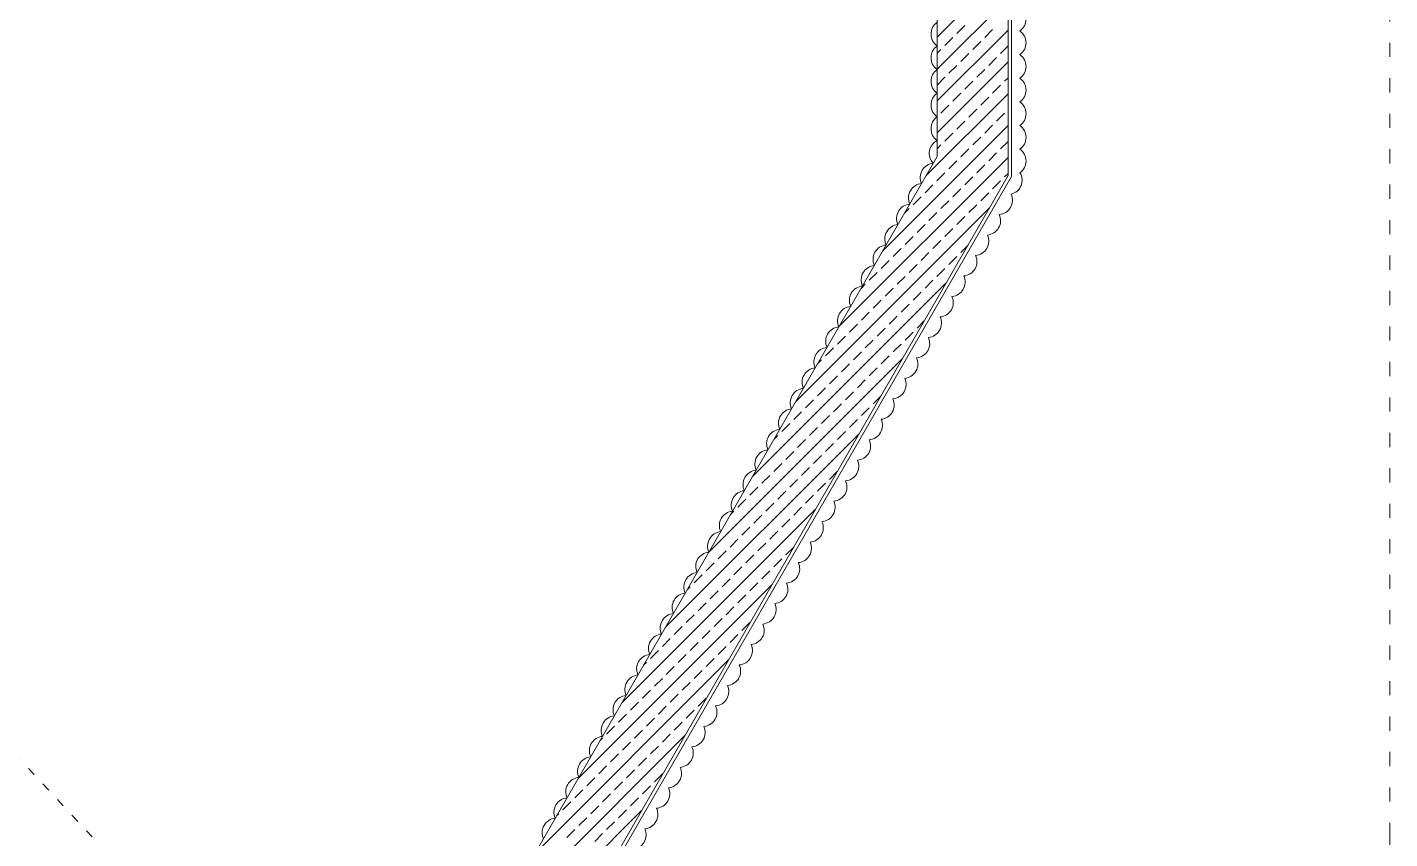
# Model space of a CAD drawing. Header units: millimetres. Extents: x 1780 to 154263, y -7240 to 17216.
# Drawn here: x 143228 to 143805, y 3932 to 4276 of the extents above; entities that cross this region are included whole.
import ezdxf

# ---------------------------------------------------------------- set-up
doc = ezdxf.new("R2010")
doc.units = ezdxf.units.MM
doc.linetypes.add('ACAD_ISO03W100', pattern=[30, 12, -18])
for name, color, linetype, lineweight in [('2d_SX_gruba przekroje', 90, 'Continuous', 20), ('2d_SX_instalacje szkic - wentylacja wywiew', 14, 'Continuous', 5), ('2d_SX_szraf', 251, 'Continuous', 0), ('2d_SX_warstwy', 181, 'Continuous', 9), ('2d_SX_widok', 10, 'Continuous', 9)]:
    doc.layers.add(name, color=color, linetype=linetype, lineweight=lineweight)
doc.layers.add('2d_SX_rewizja 18 września', color=210, linetype='Continuous')
doc.layers.add('2d_SX_zmiany względem PnB', color=7, linetype='Continuous', lineweight=15, true_color=0x0f4bff)

# ---------------------------------------------------------------- blocks, each defined once
blk = doc.blocks.new('PDKLD B2')
at = {"layer": '2d_SX_gruba przekroje', "color": 8}
for p, q in [((109079.88, -12235.36), (109079.88, -11884.09)), ((109048.38, -11890.09), (109048.38, -12226.92)), ((109048.38, -12226.92), (108831.77, -12602.1)), ((108871.61, -12596.08), (109079.88, -12235.36))]:
    blk.add_line(p, q, dxfattribs=at)
at = {"layer": '2d_SX_instalacje szkic - wentylacja wywiew', "color": 8, "linetype": 'ACAD_ISO03W100', "ltscale": 0.3}
blk.add_line((108283.63, -12077.34), (108757.38, -12586.09), dxfattribs=at)
at = {"layer": '2d_SX_szraf', "color": 8, "linetype": 'Continuous'}
for p, q in [((109048.38, -12176.42), (109078.38, -12146.42)), ((109048.38, -12189.89), (109078.38, -12159.89)), ((109048.38, -12203.36), (109078.38, -12173.36)), ((109056.7, -12174.84), (109060.06, -12171.47)), ((109068.48, -12176.52), (109071.85, -12173.15)), ((109051.65, -12179.89), (109055.01, -12176.52)), ((109063.43, -12181.57), (109066.8, -12178.2)), ((109075.22, -12183.25), (109078.38, -12180.1)), ((109048.38, -12183.16), (109049.96, -12181.57)), ((109048.38, -12216.83), (109078.38, -12186.83)), ((109058.38, -12186.62), (109061.75, -12183.25)), ((109070.17, -12188.31), (109073.53, -12184.94)), ((109053.33, -12191.67), (109056.7, -12188.31)), ((109065.12, -12193.36), (109068.48, -12189.99)), ((109048.38, -12196.63), (109051.65, -12193.36)), ((109060.06, -12198.41), (109063.43, -12195.04)), ((109071.85, -12200.09), (109075.22, -12196.72)), ((109076.9, -12195.04), (109078.38, -12193.57)), ((109043.75, -12234.93), (109078.38, -12200.3)), ((109055.01, -12203.46), (109058.38, -12200.09)), ((109066.8, -12205.14), (109070.17, -12201.78)), ((109049.96, -12208.51), (109053.33, -12205.14)), ((109061.75, -12210.19), (109065.12, -12206.83)), ((109073.53, -12211.88), (109076.9, -12208.51)), ((109025.35, -12266.8), (109078.38, -12213.77)), ((109056.7, -12215.25), (109060.06, -12211.88)), ((109068.48, -12216.93), (109071.85, -12213.56)), ((109051.65, -12220.3), (109055.01, -12216.93)), ((109063.43, -12221.98), (109066.8, -12218.61)), ((109075.22, -12223.67), (109078.38, -12220.51)), ((109006.95, -12298.67), (109078.38, -12227.24)), ((109048.38, -12223.57), (109049.96, -12221.98)), ((109058.38, -12227.03), (109061.75, -12223.67)), ((109070.17, -12228.72), (109073.53, -12225.35)), ((109053.33, -12232.08), (109056.7, -12228.72)), ((109065.12, -12233.77), (109068.48, -12230.4)), ((109043.23, -12242.19), (109046.59, -12238.82)), ((109048.28, -12237.14), (109051.65, -12233.77)), ((109060.06, -12238.82), (109063.43, -12235.45)), ((109071.85, -12240.5), (109075.22, -12237.14)), ((109076.9, -12235.45), (109078.38, -12233.98)), ((109038.17, -12247.24), (109041.54, -12243.87)), ((109055.01, -12243.87), (109058.38, -12240.5)), ((109066.8, -12245.55), (109070.17, -12242.19)), ((108988.55, -12330.54), (109070.51, -12248.58)), ((109034.55, -12250.86), (109036.49, -12248.92)), ((109044.91, -12253.97), (109048.28, -12250.61)), ((109049.96, -12248.92), (109053.33, -12245.55)), ((109061.75, -12250.61), (109065.12, -12247.24)), ((109039.86, -12259.03), (109043.23, -12255.66)), ((109056.7, -12255.66), (109060.06, -12252.29)), ((109034.81, -12264.08), (109038.17, -12260.71)), ((109051.65, -12260.71), (109055.01, -12257.34)), ((109029.76, -12269.13), (109033.12, -12265.76)), ((109041.54, -12270.81), (109044.91, -12267.44)), ((109046.59, -12265.76), (109049.96, -12262.39)), ((109058.38, -12267.44), (109061.31, -12264.51)), ((109024.7, -12274.18), (109028.07, -12270.81)), ((109036.49, -12275.86), (109039.86, -12272.5)), ((109053.33, -12272.5), (109056.7, -12269.13)), ((109019.65, -12279.23), (109023.02, -12275.86)), ((109031.44, -12280.91), (109034.81, -12277.55)), ((109043.23, -12282.6), (109046.59, -12279.23)), ((109048.28, -12277.55), (109051.65, -12274.18)), ((108970.15, -12362.41), (109052.11, -12280.45)), ((109016.15, -12282.73), (109017.97, -12280.91)), ((109026.39, -12285.97), (109029.76, -12282.6)), ((109038.17, -12287.65), (109041.54, -12284.28)), ((109021.34, -12291.02), (109024.7, -12287.65)), ((109033.12, -12292.7), (109036.49, -12289.33)), ((109016.29, -12296.07), (109019.65, -12292.7)), ((109028.07, -12297.75), (109031.44, -12294.38)), ((109039.86, -12299.44), (109042.91, -12296.39)), ((109011.23, -12301.12), (109014.6, -12297.75)), ((109023.02, -12302.8), (109026.39, -12299.44)), ((109034.81, -12304.49), (109038.17, -12301.12)), ((109001.13, -12311.22), (109004.5, -12307.86)), ((109006.18, -12306.17), (109009.55, -12302.8)), ((109017.97, -12307.86), (109021.34, -12304.49)), ((109029.76, -12309.54), (109033.12, -12306.17)), ((108951.75, -12394.28), (109033.71, -12312.32)), ((108997.75, -12314.61), (108999.45, -12312.91)), ((109012.92, -12312.91), (109016.29, -12309.54)), ((109024.7, -12314.59), (109028.07, -12311.22)), ((109002.82, -12323.01), (109006.18, -12319.64)), ((109007.87, -12317.96), (109011.23, -12314.59)), ((109019.65, -12319.64), (109023.02, -12316.27)), ((108997.76, -12328.06), (109001.13, -12324.69)), ((109014.6, -12324.69), (109017.97, -12321.33)), ((108992.71, -12333.11), (108996.08, -12329.74)), ((109009.55, -12329.74), (109012.92, -12326.38)), ((109021.34, -12331.43), (109024.51, -12328.26)), ((108987.66, -12338.16), (108991.03, -12334.8)), ((108999.45, -12339.85), (109002.82, -12336.48)), ((109004.5, -12334.8), (109007.87, -12331.43)), ((109016.29, -12336.48), (109019.65, -12333.11)), ((108982.61, -12343.21), (108985.98, -12339.85)), ((108994.4, -12344.9), (108997.76, -12341.53)), ((109011.23, -12341.53), (109014.6, -12338.16)), ((108933.35, -12426.15), (109015.31, -12344.19)), ((108979.35, -12346.48), (108980.93, -12344.9)), ((108989.34, -12349.95), (108992.71, -12346.58)), ((109001.13, -12351.63), (109004.5, -12348.27)), ((109006.18, -12346.58), (109009.55, -12343.21)), ((108984.29, -12355), (108987.66, -12351.63)), ((108996.08, -12356.69), (108999.45, -12353.32)), ((108979.24, -12360.05), (108982.61, -12356.69)), ((108991.03, -12361.74), (108994.4, -12358.37)), ((109002.82, -12363.42), (109006.11, -12360.13)), ((108974.19, -12365.1), (108977.56, -12361.74)), ((108985.98, -12366.79), (108989.34, -12363.42)), ((108997.76, -12368.47), (109001.13, -12365.1)), ((108969.14, -12370.16), (108972.51, -12366.79)), ((108980.93, -12371.84), (108984.29, -12368.47)), ((108992.71, -12373.52), (108996.08, -12370.16)), ((108914.95, -12458.03), (108996.91, -12376.06)), ((108960.95, -12378.35), (108962.4, -12376.89)), ((108964.09, -12375.21), (108967.46, -12371.84)), ((108975.87, -12376.89), (108979.24, -12373.52)), ((108987.66, -12378.57), (108991.03, -12375.21)), ((108970.82, -12381.94), (108974.19, -12378.57)), ((108982.61, -12383.63), (108985.98, -12380.26)), ((108960.72, -12392.05), (108964.09, -12388.68)), ((108965.77, -12386.99), (108969.14, -12383.63)), ((108977.56, -12388.68), (108980.93, -12385.31)), ((108955.67, -12397.1), (108959.04, -12393.73)), ((108972.51, -12393.73), (108975.87, -12390.36)), ((108984.29, -12395.41), (108987.66, -12392.05)), ((108950.62, -12402.15), (108953.98, -12398.78)), ((108962.4, -12403.83), (108965.77, -12400.46)), ((108967.46, -12398.78), (108970.82, -12395.41)), ((108979.24, -12400.46), (108982.61, -12397.1)), ((108945.57, -12407.2), (108948.93, -12403.83)), ((108957.35, -12408.88), (108960.72, -12405.52)), ((108974.19, -12405.52), (108977.56, -12402.15)), ((108896.54, -12489.9), (108978.51, -12407.94)), ((108942.55, -12410.22), (108943.88, -12408.88)), ((108952.3, -12413.93), (108955.67, -12410.57)), ((108969.14, -12410.57), (108972.51, -12407.2)), ((108947.25, -12418.99), (108950.62, -12415.62)), ((108959.04, -12420.67), (108962.4, -12417.3)), ((108964.09, -12415.62), (108967.46, -12412.25)), ((108942.2, -12424.04), (108945.57, -12420.67)), ((108953.98, -12425.72), (108957.35, -12422.35)), ((108937.15, -12429.09), (108940.51, -12425.72)), ((108948.93, -12430.77), (108952.3, -12427.4)), ((108960.72, -12432.46), (108964.09, -12429.09)), ((108965.77, -12427.4), (108969.14, -12424.04)), ((108932.1, -12434.14), (108935.46, -12430.77)), ((108943.88, -12435.82), (108947.25, -12432.46)), ((108955.67, -12437.51), (108959.04, -12434.14)), ((108878.14, -12521.77), (108960.1, -12439.81)), ((108927.04, -12439.19), (108930.41, -12435.82)), ((108938.83, -12440.88), (108942.2, -12437.51)), ((108950.62, -12442.56), (108953.98, -12439.19)), ((108924.15, -12442.09), (108925.36, -12440.88)), ((108933.78, -12445.93), (108937.15, -12442.56)), ((108945.57, -12447.61), (108948.93, -12444.24)), ((108928.73, -12450.98), (108932.1, -12447.61)), ((108940.51, -12452.66), (108943.88, -12449.29)), ((108918.63, -12461.08), (108921.99, -12457.71)), ((108923.68, -12456.03), (108927.04, -12452.66)), ((108935.46, -12457.71), (108938.83, -12454.35)), ((108947.25, -12459.4), (108950.62, -12456.03)), ((108913.57, -12466.13), (108916.94, -12462.76)), ((108930.41, -12462.76), (108933.78, -12459.4)), ((108942.2, -12464.45), (108945.57, -12461.08)), ((108908.52, -12471.18), (108911.89, -12467.82)), ((108920.31, -12472.87), (108923.68, -12469.5)), ((108925.36, -12467.82), (108928.73, -12464.45)), ((108937.15, -12469.5), (108940.51, -12466.13)), ((108859.74, -12553.64), (108941.7, -12471.68)), ((108905.74, -12473.96), (108906.84, -12472.87)), ((108915.26, -12477.92), (108918.63, -12474.55)), ((108932.1, -12474.55), (108935.46, -12471.18)), ((108910.21, -12482.97), (108913.57, -12479.6)), ((108927.04, -12479.6), (108930.41, -12476.24)), ((108905.15, -12488.02), (108908.52, -12484.65)), ((108916.94, -12489.71), (108920.31, -12486.34)), ((108921.99, -12484.65), (108925.36, -12481.29)), ((108900.1, -12493.07), (108903.47, -12489.71)), ((108911.89, -12494.76), (108915.26, -12491.39)), ((108928.73, -12491.39), (108932.1, -12488.02)), ((108895.05, -12498.12), (108898.42, -12494.76)), ((108906.84, -12499.81), (108910.21, -12496.44)), ((108918.63, -12501.49), (108921.99, -12498.12)), ((108923.68, -12496.44), (108927.04, -12493.07)), ((108841.34, -12585.51), (108923.3, -12503.55)), ((108890, -12503.18), (108893.37, -12499.81)), ((108901.79, -12504.86), (108905.15, -12501.49)), ((108913.57, -12506.54), (108916.94, -12503.18)), ((108887.34, -12505.83), (108888.32, -12504.86)), ((108896.74, -12509.91), (108900.1, -12506.54)), ((108908.52, -12511.59), (108911.89, -12508.23)), ((108891.68, -12514.96), (108895.05, -12511.59)), ((108903.47, -12516.65), (108906.84, -12513.28))]:
    blk.add_line(p, q, dxfattribs=at)
at = {"layer": '2d_SX_warstwy', "color": 8}
for p, q in [((109048.38, -11890.09), (109048.38, -12226.92)), ((109078.38, -12234.95), (109078.38, -11890.09)), ((109048.38, -12226.92), (108833.52, -12599.07)), ((108868.14, -12599.09), (109078.38, -12234.95))]:
    blk.add_line(p, q, dxfattribs=at)
at = {"layer": '2d_SX_widok', "color": 8, "linetype": 'ACAD_ISO03W100', "ltscale": 0.5}
for p, q in [((109239.88, -12514.75), (109239.88, -11280.09)), ((109239.88, -12533.09), (109239.88, -12514.75))]:
    blk.add_line(p, q, dxfattribs=at)
at = {"layer": '2d_SX_zmiany względem PnB', "color": 8}
for centre, radius, start, end in [((109079.88, -12168.76), 6.1, 305, 55), ((109051.88, -12175.09), 6.1, 125, 235), ((109079.88, -12178.76), 6.1, 305, 55), ((109051.88, -12185.09), 6.1, 125, 235), ((109079.88, -12188.76), 6.1, 305, 55), ((109051.88, -12195.09), 6.1, 125, 235), ((109079.88, -12198.76), 6.1, 305, 55), ((109051.88, -12205.09), 6.1, 125, 235), ((109079.88, -12208.76), 6.1, 305, 55), ((109051.88, -12215.09), 6.1, 125, 235), ((109079.88, -12218.76), 6.1, 305, 55), ((109050.94, -12225.43), 5.92, 115.5978, 225.5978), ((109079.88, -12228.76), 6.1, 305, 55), ((109047.32, -12235.74), 6.1, 95, 205), ((109042.32, -12244.4), 6.1, 95, 205), ((109078.36, -12236.96), 5.95, 282.45995, 32.45995), ((109074.11, -12245.34), 6.1, 275, 25), ((109037.32, -12253.06), 6.1, 95, 205), ((109032.32, -12261.72), 6.1, 95, 205), ((109069.11, -12254), 6.1, 275, 25), ((109064.11, -12262.66), 6.1, 275, 25), ((109027.32, -12270.38), 6.1, 95, 205), ((109022.32, -12279.04), 6.1, 95, 205), ((109059.11, -12271.32), 6.1, 275, 25), ((109054.11, -12279.98), 6.1, 275, 25), ((109017.32, -12287.7), 6.1, 95, 205), ((109012.32, -12296.36), 6.1, 95, 205), ((109049.11, -12288.64), 6.1, 275, 25), ((109044.11, -12297.3), 6.1, 275, 25), ((109007.32, -12305.02), 6.1, 95, 205), ((109002.32, -12313.69), 6.1, 95, 205), ((109039.11, -12305.96), 6.1, 275, 25), ((109034.11, -12314.63), 6.1, 275, 25), ((108997.32, -12322.35), 6.1, 95, 205), ((108992.32, -12331.01), 6.1, 95, 205), ((109029.11, -12323.29), 6.1, 275, 25), ((109024.11, -12331.95), 6.1, 275, 25), ((108987.32, -12339.67), 6.1, 95, 205), ((108982.32, -12348.33), 6.1, 95, 205), ((109019.11, -12340.61), 6.1, 275, 25), ((109014.11, -12349.27), 6.1, 275, 25), ((108977.32, -12356.99), 6.1, 95, 205), ((108972.32, -12365.65), 6.1, 95, 205), ((109009.11, -12357.93), 6.1, 275, 25), ((109004.11, -12366.59), 6.1, 275, 25), ((108967.32, -12374.31), 6.1, 95, 205), ((108962.32, -12382.97), 6.1, 95, 205), ((108999.11, -12375.25), 6.1, 275, 25), ((108994.11, -12383.91), 6.1, 275, 25), ((108957.32, -12391.63), 6.1, 95, 205), ((108952.32, -12400.29), 6.1, 95, 205), ((108989.11, -12392.57), 6.1, 275, 25), ((108984.11, -12401.23), 6.1, 275, 25), ((108947.32, -12408.95), 6.1, 95, 205), ((108942.32, -12417.61), 6.1, 95, 205), ((108979.11, -12409.89), 6.1, 275, 25), ((108974.11, -12418.55), 6.1, 275, 25), ((108937.32, -12426.27), 6.1, 95, 205), ((108932.32, -12434.93), 6.1, 95, 205), ((108969.11, -12427.21), 6.1, 275, 25), ((108964.11, -12435.87), 6.1, 275, 25), ((108927.32, -12443.59), 6.1, 95, 205), ((108922.32, -12452.25), 6.1, 95, 205), ((108959.11, -12444.53), 6.1, 275, 25), ((108954.11, -12453.19), 6.1, 275, 25), ((108917.32, -12460.91), 6.1, 95, 205), ((108912.32, -12469.57), 6.1, 95, 205), ((108949.11, -12461.85), 6.1, 275, 25), ((108944.11, -12470.51), 6.1, 275, 25), ((108907.32, -12478.23), 6.1, 95, 205), ((108902.32, -12486.89), 6.1, 95, 205), ((108939.11, -12479.17), 6.1, 275, 25), ((108934.11, -12487.83), 6.1, 275, 25), ((108897.32, -12495.55), 6.1, 95, 205), ((108892.32, -12504.21), 6.1, 95, 205), ((108929.11, -12496.49), 6.1, 275, 25), ((108924.11, -12505.15), 6.1, 275, 25), ((108887.32, -12512.87), 6.1, 95, 205), ((108919.11, -12513.81), 6.1, 275, 25)]:
    blk.add_arc(centre, radius, start, end, dxfattribs=at)

msp = doc.modelspace()

# ---------------------------------------------------------------- block references
at = {"layer": '2d_SX_rewizja 18 września'}
msp.add_blockref('PDKLD B2', (34565.1, 16447.69), dxfattribs=at)

doc.saveas('drawing.dxf')
